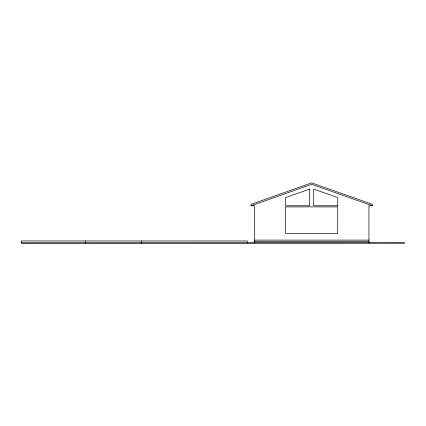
<?xml version="1.0" encoding="UTF-8"?>
<svg xmlns="http://www.w3.org/2000/svg" width="426" height="426" viewBox="0 0 426 426"><rect width="100%" height="100%" fill="white"/><g stroke="black" fill="none" stroke-linecap="round" stroke-linejoin="round"><path stroke-width="0.64" d="M251.052 205.774L311.71 184.314L372.367 205.774L372.367 204.347L311.71 182.887L251.052 204.347L251.052 205.774L254.487 205.774L254.487 242.969M372.367 205.774L368.937 205.774L368.937 243.113M254.487 240.11L368.937 240.11M254.487 241.542L368.937 241.542M21.3 242.969L404.7 242.969L21.3 243.113L21.3 240.967L247.336 240.967L247.336 243.113M141.645 240.967L141.645 243.113M85.679 240.967L85.679 243.113M285.676 206.882L285.638 233.469L337.712 233.469L337.749 206.882L285.676 206.882M309.707 189.08L285.676 197.584L285.676 205.774L309.707 205.774L309.707 189.08M337.749 205.774L313.712 205.774L313.712 189.08L337.749 197.584L337.749 205.774"/></g></svg>
